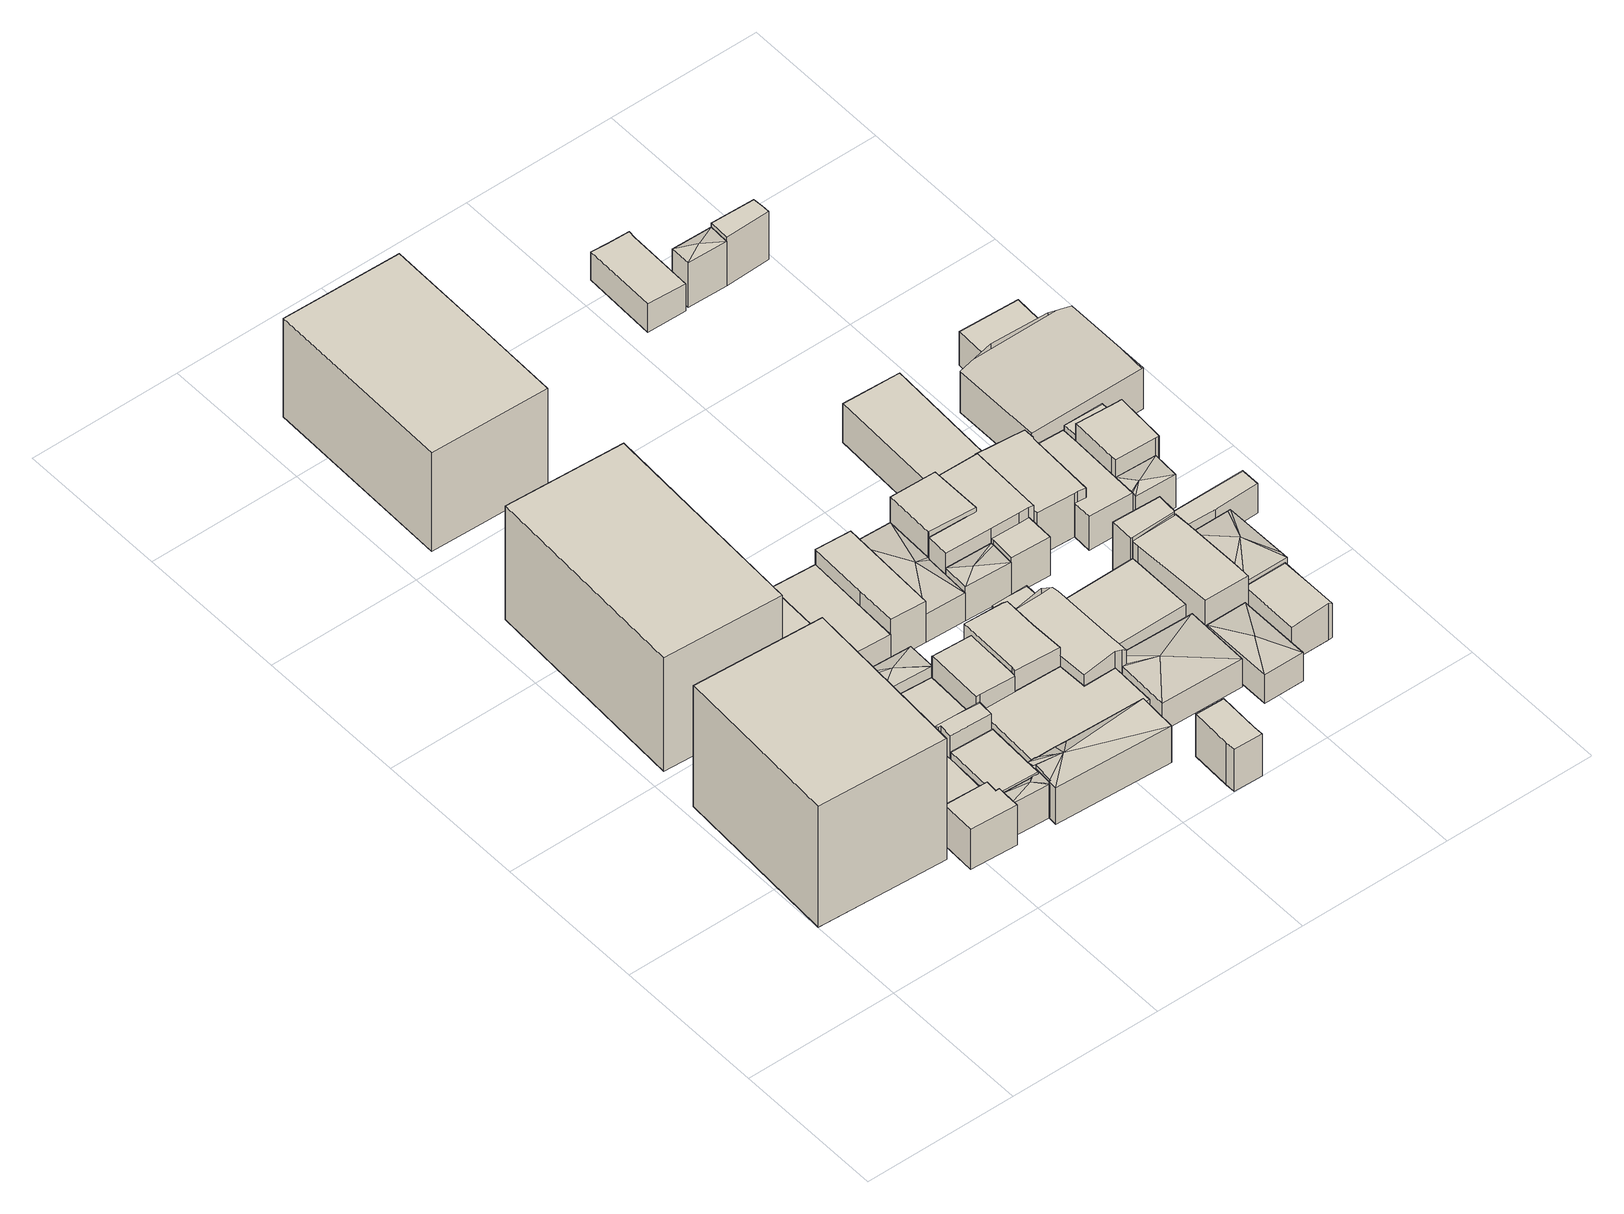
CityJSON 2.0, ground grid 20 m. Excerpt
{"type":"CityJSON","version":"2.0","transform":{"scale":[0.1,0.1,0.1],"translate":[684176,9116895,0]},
"CityObjects":{
"building1":{"type":"Building","attributes":{"Building Type":"Office Building","Roof Shape":"flat","Roof Material":"Asbestos Sheet","Roof Material Code":"4","Roof Direction":"west","Building Height":18.37,"Roof Slope":6.7,"Footprint Area":383.48,"Solar PV Capacity Low":51.71,"Solar PV Capacity High":67.91,"Solar Annual Energy Low":74560,"Solar Annual Energy High":98264,"Suitable PV Area":308.7},"geometry":[{"type":"MultiSurface","lod":"2.2","boundaries":[[[0,1,2,3]],[[3,2,4,5]],[[2,1,6,4]],[[1,0,7,6]],[[0,3,5,7]],[[5,4,6,7]]]}]},
"building2":{"type":"Building","attributes":{"Building Type":"Residential","Roof Shape":"flat","Roof Material":"Concrete Glazed Tile","Roof Material Code":"1","Roof Direction":"west","Building Height":6.11,"Roof Slope":12,"Footprint Area":27.87,"Solar PV Capacity Low":3.49,"Solar PV Capacity High":4.58,"Solar Annual Energy Low":5032,"Solar Annual Energy High":6632,"Suitable PV Area":20.83},"geometry":[{"type":"MultiSurface","lod":"2.2","boundaries":[[[8,9,10,11,12,13,14,15,16]],[[16,15,17,18]],[[15,14,19,17]],[[14,13,20,19]],[[13,12,21,20]],[[12,11,22,21]],[[11,10,23,22]],[[10,9,24,23]],[[9,8,25,24]],[[8,16,18,25]],[[18,17,19,20,21,22,23,24,25]]]}]},
"building3":{"type":"Building","attributes":{"Building Type":"Residential","Roof Shape":"gable","Roof Material":"Concrete Glazed Tile","Roof Material Code":"1","Roof Direction":"west","Building Height":4.24,"Roof Slope":27.4,"Footprint Area":45.37,"Solar PV Capacity Low":5.68,"Solar PV Capacity High":7.46,"Solar Annual Energy Low":8191,"Solar Annual Energy High":10795,"Suitable PV Area":33.91},"geometry":[{"type":"MultiSurface","lod":"2.2","boundaries":[[[13,12,11,26,27,28,29,30]],[[30,29,31,32]],[[29,28,33,31]],[[28,27,34,33]],[[27,26,35,34]],[[26,11,36,35]],[[11,12,37,36]],[[12,13,38,37]],[[13,30,32,38]],[[32,31,33,34,35,36,37,38]]]}]},
"building4":{"type":"Building","attributes":{"Building Type":"Office Building","Roof Shape":"flat","Roof Material":"Asbestos Sheet","Roof Material Code":"4","Roof Direction":"west","Building Height":17.28,"Roof Slope":9.4,"Footprint Area":443.64,"Solar PV Capacity Low":59.82,"Solar PV Capacity High":78.57,"Solar Annual Energy Low":86258,"Solar Annual Energy High":113681,"Suitable PV Area":357.13},"geometry":[{"type":"MultiSurface","lod":"2.2","boundaries":[[[39,40,41,42]],[[42,41,43,44]],[[41,40,45,43]],[[40,39,46,45]],[[39,42,44,46]],[[44,43,45,46]]]}]},
"building5":{"type":"Building","attributes":{"Building Type":"Residential","Roof Shape":"gable","Roof Material":"Concrete Glazed Tile","Roof Material Code":"1","Roof Direction":"west","Building Height":4.91,"Roof Slope":30.3,"Footprint Area":60.55,"Solar PV Capacity Low":7.58,"Solar PV Capacity High":9.96,"Solar Annual Energy Low":10931,"Solar Annual Energy High":14406,"Suitable PV Area":45.26},"geometry":[{"type":"MultiSurface","lod":"2.2","boundaries":[[[47,48,49,50,51,52,53]],[[53,52,54,55]],[[52,51,56,54]],[[51,50,57,56]],[[50,49,58,57]],[[49,48,59,58]],[[48,47,60,59]],[[47,53,55,60]],[[55,54,56,57,58,59,60]]]}]},
"building6":{"type":"Building","attributes":{"Building Type":"Residential","Roof Shape":"hip","Roof Material":"Concrete Glazed Tile","Roof Material Code":"1","Roof Direction":"west","Building Height":5.1,"Roof Slope":21.4,"Footprint Area":10.95,"Solar PV Capacity Low":1.37,"Solar PV Capacity High":1.8,"Solar Annual Energy Low":1976,"Solar Annual Energy High":2604,"Suitable PV Area":8.18},"geometry":[{"type":"MultiSurface","lod":"2.2","boundaries":[[[61,62,9,8,63,64,65]],[[65,64,66,67]],[[64,63,68,66]],[[63,8,69,68]],[[8,9,70,69]],[[9,62,71,70]],[[62,61,72,71]],[[61,65,67,72]],[[67,66,73]],[[66,68,73]],[[68,69,73]],[[69,70,73]],[[70,71,73]],[[71,72,73]],[[72,67,73]]]}]},
"building7":{"type":"Building","attributes":{"Building Type":"Residential","Roof Shape":"flat","Roof Material":"Concrete Glazed Tile","Roof Material Code":"1","Roof Direction":"west","Building Height":5.43,"Roof Slope":11.5,"Footprint Area":44.84,"Solar PV Capacity Low":5.61,"Solar PV Capacity High":7.37,"Solar Annual Energy Low":8095,"Solar Annual Energy High":10668,"Suitable PV Area":33.51},"geometry":[{"type":"MultiSurface","lod":"2.2","boundaries":[[[27,11,10,9,62,61,74]],[[74,61,75,76]],[[61,62,77,75]],[[62,9,78,77]],[[9,10,79,78]],[[10,11,80,79]],[[11,27,81,80]],[[27,74,76,81]],[[76,75,77,78,79,80,81]]]}]},
"building8":{"type":"Building","attributes":{"Building Type":"Residential","Roof Shape":"gable","Roof Material":"Concrete Glazed Tile","Roof Material Code":"1","Roof Direction":"west","Building Height":7.66,"Roof Slope":31.2,"Footprint Area":12.08,"Solar PV Capacity Low":1.51,"Solar PV Capacity High":1.99,"Solar Annual Energy Low":2180,"Solar Annual Energy High":2874,"Suitable PV Area":9.03},"geometry":[{"type":"MultiSurface","lod":"2.2","boundaries":[[[29,28,26,82,83,84]],[[84,83,85,86]],[[83,82,87,85]],[[82,26,88,87]],[[26,28,89,88]],[[28,29,90,89]],[[29,84,86,90]],[[86,85,87,88,89,90]]]}]},
"building9":{"type":"Building","attributes":{"Building Type":"Residential","Roof Shape":"shed","Roof Material":"Concrete Glazed Tile","Roof Material Code":"1","Roof Direction":"west","Building Height":4.06,"Roof Slope":15.4,"Footprint Area":56.62,"Solar PV Capacity Low":7.09,"Solar PV Capacity High":9.31,"Solar Annual Energy Low":10222,"Solar Annual Energy High":13471,"Suitable PV Area":42.32},"geometry":[{"type":"MultiSurface","lod":"2.2","boundaries":[[[50,49,48,91,84,83,92,93,94]],[[94,93,95,96]],[[93,92,97,95]],[[92,83,98,97]],[[83,84,99,98]],[[84,91,100,99]],[[91,48,101,100]],[[48,49,102,101]],[[49,50,103,102]],[[50,94,96,103]],[[96,95,97,98,99,100,101,102,103]]]}]},
"building10":{"type":"Building","attributes":{"Building Type":"Residential","Roof Shape":"flat","Roof Material":"Concrete Glazed Tile","Roof Material Code":"1","Roof Direction":"west","Building Height":4.63,"Roof Slope":6.1,"Footprint Area":81.84,"Solar PV Capacity Low":10.25,"Solar PV Capacity High":13.46,"Solar Annual Energy Low":14776,"Solar Annual Energy High":19474,"Suitable PV Area":61.18},"geometry":[{"type":"MultiSurface","lod":"2.2","boundaries":[[[104,105,106,107]],[[107,106,108,109]],[[106,105,110,108]],[[105,104,111,110]],[[104,107,109,111]],[[109,108,110,111]]]}]},
"building11":{"type":"Building","attributes":{"Building Type":"Residential","Roof Shape":"hip","Roof Material":"Concrete Glazed Tile","Roof Material Code":"1","Roof Direction":"west","Building Height":5.82,"Roof Slope":28.4,"Footprint Area":24.04,"Solar PV Capacity Low":3.01,"Solar PV Capacity High":3.95,"Solar Annual Energy Low":4341,"Solar Annual Energy High":5721,"Suitable PV Area":17.97},"geometry":[{"type":"MultiSurface","lod":"2.2","boundaries":[[[112,51,52,50,94,113,114]],[[114,113,115,116]],[[113,94,117,115]],[[94,50,118,117]],[[50,52,119,118]],[[52,51,120,119]],[[51,112,121,120]],[[112,114,116,121]],[[116,115,122]],[[115,117,122]],[[117,118,122]],[[118,119,122]],[[119,120,122]],[[120,121,122]],[[121,116,122]]]}]},
"building12":{"type":"Building","attributes":{"Building Type":"Residential","Roof Shape":"hip","Roof Material":"Concrete Glazed Tile","Roof Material Code":"1","Roof Direction":"west","Building Height":5.58,"Roof Slope":25.4,"Footprint Area":76.18,"Solar PV Capacity Low":9.54,"Solar PV Capacity High":12.53,"Solar Annual Energy Low":13753,"Solar Annual Energy High":18125,"Suitable PV Area":56.94},"geometry":[{"type":"MultiSurface","lod":"2.2","boundaries":[[[123,124,61,65,64,63,125,126,127,128,129,130]],[[130,129,131,132]],[[129,128,133,131]],[[128,127,134,133]],[[127,126,135,134]],[[126,125,136,135]],[[125,63,137,136]],[[63,64,138,137]],[[64,65,139,138]],[[65,61,140,139]],[[61,124,141,140]],[[124,123,142,141]],[[123,130,132,142]],[[132,131,143]],[[131,133,143]],[[133,134,143]],[[134,135,143]],[[135,136,143]],[[136,137,143]],[[137,138,143]],[[138,139,143]],[[139,140,143]],[[140,141,143]],[[141,142,143]],[[142,132,143]]]}]},
"building13":{"type":"Building","attributes":{"Building Type":"Office Building","Roof Shape":"flat","Roof Material":"Asbestos Sheet","Roof Material Code":"4","Roof Direction":"west","Building Height":14.98,"Roof Slope":14.8,"Footprint Area":400.88,"Solar PV Capacity Low":54.05,"Solar PV Capacity High":71,"Solar Annual Energy Low":77943,"Solar Annual Energy High":102723,"Suitable PV Area":322.71},"geometry":[{"type":"MultiSurface","lod":"2.2","boundaries":[[[144,145,146,147,148,149]],[[149,148,150,151]],[[148,147,152,150]],[[147,146,153,152]],[[146,145,154,153]],[[145,144,155,154]],[[144,149,151,155]],[[151,150,152,153,154,155]]]}]},
"building14":{"type":"Building","attributes":{"Building Type":"Residential","Roof Shape":"shed","Roof Material":"Concrete Glazed Tile","Roof Material Code":"1","Roof Direction":"west","Building Height":7.08,"Roof Slope":18.7,"Footprint Area":40.69,"Solar PV Capacity Low":5.09,"Solar PV Capacity High":6.69,"Solar Annual Energy Low":7346,"Solar Annual Energy High":9682,"Suitable PV Area":30.42},"geometry":[{"type":"MultiSurface","lod":"2.2","boundaries":[[[94,113,156,157,158,159,160]],[[160,159,161,162]],[[159,158,163,161]],[[158,157,164,163]],[[157,156,165,164]],[[156,113,166,165]],[[113,94,167,166]],[[94,160,162,167]],[[162,161,163,164,165,166,167]]]}]},
"building15":{"type":"Building","attributes":{"Building Type":"Residential","Roof Shape":"shed","Roof Material":"Concrete Glazed Tile","Roof Material Code":"1","Roof Direction":"west","Building Height":4.13,"Roof Slope":17.3,"Footprint Area":81.24,"Solar PV Capacity Low":10.17,"Solar PV Capacity High":13.36,"Solar Annual Energy Low":14667,"Solar Annual Energy High":19330,"Suitable PV Area":60.73},"geometry":[{"type":"MultiSurface","lod":"2.2","boundaries":[[[106,105,168,169,170]],[[170,169,171,172]],[[169,168,173,171]],[[168,105,174,173]],[[105,106,175,174]],[[106,170,172,175]],[[172,171,173,174,175]]]}]},
"building16":{"type":"Building","attributes":{"Building Type":"Residential","Roof Shape":"flat","Roof Material":"Concrete Glazed Tile","Roof Material Code":"1","Roof Direction":"west","Building Height":4.76,"Roof Slope":8.7,"Footprint Area":133.69,"Solar PV Capacity Low":16.74,"Solar PV Capacity High":21.99,"Solar Annual Energy Low":24137,"Solar Annual Energy High":31811,"Suitable PV Area":99.94},"geometry":[{"type":"MultiSurface","lod":"2.2","boundaries":[[[176,177,178,158,157,130,123,128,127,179]],[[179,127,180,181]],[[127,128,182,180]],[[128,123,183,182]],[[123,130,184,183]],[[130,157,185,184]],[[157,158,186,185]],[[158,178,187,186]],[[178,177,188,187]],[[177,176,189,188]],[[176,179,181,189]],[[181,180,182,183,184,185,186,187,188,189]]]}]},
"building17":{"type":"Building","attributes":{"Building Type":"Residential","Roof Shape":"shed","Roof Material":"Concrete Glazed Tile","Roof Material Code":"1","Roof Direction":"west","Building Height":7.74,"Roof Slope":14.9,"Footprint Area":52.59,"Solar PV Capacity Low":6.58,"Solar PV Capacity High":8.65,"Solar Annual Energy Low":9495,"Solar Annual Energy High":12514,"Suitable PV Area":39.31},"geometry":[{"type":"MultiSurface","lod":"2.2","boundaries":[[[190,191,159,158,178,192,193,194]],[[194,193,195,196]],[[193,192,197,195]],[[192,178,198,197]],[[178,158,199,198]],[[158,159,200,199]],[[159,191,201,200]],[[191,190,202,201]],[[190,194,196,202]],[[196,195,197,198,199,200,201,202]]]}]},
"building18":{"type":"Building","attributes":{"Building Type":"Residential","Roof Shape":"shed","Roof Material":"Concrete Glazed Tile","Roof Material Code":"1","Roof Direction":"west","Building Height":6.28,"Roof Slope":12.1,"Footprint Area":61.74,"Solar PV Capacity Low":7.73,"Solar PV Capacity High":10.15,"Solar Annual Energy Low":11147,"Solar Annual Energy High":14691,"Suitable PV Area":46.15},"geometry":[{"type":"MultiSurface","lod":"2.2","boundaries":[[[169,168,203,204,170]],[[170,204,205,206]],[[204,203,207,205]],[[203,168,208,207]],[[168,169,209,208]],[[169,170,206,209]],[[205,207,208,209,206]]]}]},
"building19":{"type":"Building","attributes":{"Building Type":"Residential","Roof Shape":"flat","Roof Material":"Concrete Glazed Tile","Roof Material Code":"1","Roof Direction":"west","Building Height":6.42,"Roof Slope":12.4,"Footprint Area":25.24,"Solar PV Capacity Low":3.16,"Solar PV Capacity High":4.15,"Solar Annual Energy Low":4557,"Solar Annual Energy High":6006,"Suitable PV Area":18.87},"geometry":[{"type":"MultiSurface","lod":"2.2","boundaries":[[[210,211,212,213,214,215]],[[215,214,216,217]],[[214,213,218,216]],[[213,212,219,218]],[[212,211,220,219]],[[211,210,221,220]],[[210,215,217,221]],[[217,216,218,219,220,221]]]}]},
"building20":{"type":"Building","attributes":{"Building Type":"Residential","Roof Shape":"gable","Roof Material":"Concrete Glazed Tile","Roof Material Code":"1","Roof Direction":"west","Building Height":6.44,"Roof Slope":33.5,"Footprint Area":71.08,"Solar PV Capacity Low":8.9,"Solar PV Capacity High":11.69,"Solar Annual Energy Low":12833,"Solar Annual Energy High":16913,"Suitable PV Area":53.13},"geometry":[{"type":"MultiSurface","lod":"2.2","boundaries":[[[222,193,192,178,177,176,223,224,225,226,227,228]],[[228,227,229,230]],[[227,226,231,229]],[[226,225,232,231]],[[225,224,233,232]],[[224,223,234,233]],[[223,176,235,234]],[[176,177,236,235]],[[177,178,237,236]],[[178,192,238,237]],[[192,193,239,238]],[[193,222,240,239]],[[222,228,230,240]],[[230,229,231,232,233,234,235,236,237,238,239,240]]]}]},
"building21":{"type":"Building","attributes":{"Building Type":"Residential","Roof Shape":"flat","Roof Material":"Concrete Glazed Tile","Roof Material Code":"1","Roof Direction":"west","Building Height":4.73,"Roof Slope":14.3,"Footprint Area":57.85,"Solar PV Capacity Low":7.24,"Solar PV Capacity High":9.51,"Solar Annual Energy Low":10444,"Solar Annual Energy High":13764,"Suitable PV Area":43.24},"geometry":[{"type":"MultiSurface","lod":"2.2","boundaries":[[[147,146,241,242,243]],[[243,242,244,245]],[[242,241,246,244]],[[241,146,247,246]],[[146,147,248,247]],[[147,243,245,248]],[[245,244,246,247,248]]]}]},
"building22":{"type":"Building","attributes":{"Building Type":"Residential","Roof Shape":"hip","Roof Material":"Concrete Glazed Tile","Roof Material Code":"1","Roof Direction":"west","Building Height":4.31,"Roof Slope":21.5,"Footprint Area":70.49,"Solar PV Capacity Low":8.83,"Solar PV Capacity High":11.59,"Solar Annual Energy Low":12726,"Solar Annual Energy High":16772,"Suitable PV Area":52.69},"geometry":[{"type":"MultiSurface","lod":"2.2","boundaries":[[[203,249,250,251,252,204]],[[204,252,253,254]],[[252,251,255,253]],[[251,250,256,255]],[[250,249,257,256]],[[249,203,258,257]],[[203,204,254,258]],[[254,253,259]],[[253,255,259]],[[255,256,259]],[[256,257,259]],[[257,258,259]],[[258,254,259]]]}]},
"building23":{"type":"Building","attributes":{"Building Type":"Residential","Roof Shape":"gable","Roof Material":"Concrete Glazed Tile","Roof Material Code":"1","Roof Direction":"west","Building Height":6.01,"Roof Slope":30,"Footprint Area":10.98,"Solar PV Capacity Low":1.37,"Solar PV Capacity High":1.81,"Solar Annual Energy Low":1982,"Solar Annual Energy High":2612,"Suitable PV Area":8.2},"geometry":[{"type":"MultiSurface","lod":"2.2","boundaries":[[[260,190,194,193,222,261]],[[261,222,262,263]],[[222,193,264,262]],[[193,194,265,264]],[[194,190,266,265]],[[190,260,267,266]],[[260,261,263,267]],[[263,262,264,265,266,267]]]}]},
"building24":{"type":"Building","attributes":{"Building Type":"Residential","Roof Shape":"hip","Roof Material":"Concrete Glazed Tile","Roof Material Code":"1","Roof Direction":"west","Building Height":5.2,"Roof Slope":24.9,"Footprint Area":21.67,"Solar PV Capacity Low":2.71,"Solar PV Capacity High":3.56,"Solar Annual Energy Low":3913,"Solar Annual Energy High":5156,"Suitable PV Area":16.2},"geometry":[{"type":"MultiSurface","lod":"2.2","boundaries":[[[268,269,270,271,249]],[[249,271,272,273]],[[271,270,274,272]],[[270,269,275,274]],[[269,268,276,275]],[[268,249,273,276]],[[273,272,277]],[[272,274,277]],[[274,275,277]],[[275,276,277]],[[276,273,277]]]}]},
"building25":{"type":"Building","attributes":{"Building Type":"Residential","Roof Shape":"hip","Roof Material":"Clay Tile Shingle","Roof Material Code":"3","Roof Direction":"west","Building Height":4.31,"Roof Slope":20.5,"Footprint Area":91.71,"Solar PV Capacity Low":11.48,"Solar PV Capacity High":15.08,"Solar Annual Energy Low":16558,"Solar Annual Energy High":21822,"Suitable PV Area":68.55},"geometry":[{"type":"MultiSurface","lod":"2.2","boundaries":[[[225,224,223,278,279,280]],[[280,279,281,282]],[[279,278,283,281]],[[278,223,284,283]],[[223,224,285,284]],[[224,225,286,285]],[[225,280,282,286]],[[282,281,287]],[[281,283,287]],[[283,284,287]],[[284,285,287]],[[285,286,287]],[[286,282,287]]]}]},
"building26":{"type":"Building","attributes":{"Building Type":"Residential","Roof Shape":"shed","Roof Material":"Clay Tile Shingle","Roof Material Code":"3","Roof Direction":"west","Building Height":7.98,"Roof Slope":18.1,"Footprint Area":42.92,"Solar PV Capacity Low":5.37,"Solar PV Capacity High":7.06,"Solar Annual Energy Low":7749,"Solar Annual Energy High":10213,"Suitable PV Area":32.08},"geometry":[{"type":"MultiSurface","lod":"2.2","boundaries":[[[288,289,290,252,291,251]],[[251,291,292,293]],[[291,252,294,292]],[[252,290,295,294]],[[290,289,296,295]],[[289,288,297,296]],[[288,251,293,297]],[[293,292,294,295,296,297]]]}]},
"building27":{"type":"Building","attributes":{"Building Type":"Residential","Roof Shape":"flat","Roof Material":"Concrete Glazed Tile","Roof Material Code":"1","Roof Direction":"west","Building Height":4.66,"Roof Slope":13.5,"Footprint Area":93.23,"Solar PV Capacity Low":11.67,"Solar PV Capacity High":15.33,"Solar Annual Energy Low":16831,"Solar Annual Energy High":22182,"Suitable PV Area":69.69},"geometry":[{"type":"MultiSurface","lod":"2.2","boundaries":[[[298,227,226,299,300,301]],[[301,300,302,303]],[[300,299,304,302]],[[299,226,305,304]],[[226,227,306,305]],[[227,298,307,306]],[[298,301,303,307]],[[303,302,304,305,306,307]]]}]},
"building28":{"type":"Building","attributes":{"Building Type":"Residential","Roof Shape":"flat","Roof Material":"Concrete Glazed Tile","Roof Material Code":"1","Roof Direction":"west","Building Height":7.45,"Roof Slope":8.5,"Footprint Area":72.79,"Solar PV Capacity Low":9.11,"Solar PV Capacity High":11.97,"Solar Annual Energy Low":13141,"Solar Annual Energy High":17319,"Suitable PV Area":54.41},"geometry":[{"type":"MultiSurface","lod":"2.2","boundaries":[[[270,308,309,310,311,312,289,288,291,271]],[[271,291,313,314]],[[291,288,315,313]],[[288,289,316,315]],[[289,312,317,316]],[[312,311,318,317]],[[311,310,319,318]],[[310,309,320,319]],[[309,308,321,320]],[[308,270,322,321]],[[270,271,314,322]],[[313,315,316,317,318,319,320,321,322,314]]]}]},
"building29":{"type":"Building","attributes":{"Building Type":"Residential","Roof Shape":"flat","Roof Material":"Concrete Glazed Tile","Roof Material Code":"1","Roof Direction":"west","Building Height":5.9,"Roof Slope":12.2,"Footprint Area":18.53,"Solar PV Capacity Low":2.32,"Solar PV Capacity High":3.05,"Solar Annual Energy Low":3346,"Solar Annual Energy High":4409,"Suitable PV Area":13.85},"geometry":[{"type":"MultiSurface","lod":"2.2","boundaries":[[[270,323,269,268,324,309,308]],[[308,309,325,326]],[[309,324,327,325]],[[324,268,328,327]],[[268,269,329,328]],[[269,323,330,329]],[[323,270,331,330]],[[270,308,326,331]],[[326,325,327,328,329,330,331]]]}]},
"building30":{"type":"Building","attributes":{"Building Type":"Residential","Roof Shape":"hip","Roof Material":"Concrete Glazed Tile","Roof Material Code":"1","Roof Direction":"west","Building Height":4.33,"Roof Slope":23.3,"Footprint Area":51.69,"Solar PV Capacity Low":6.47,"Solar PV Capacity High":8.5,"Solar Annual Energy Low":9332,"Solar Annual Energy High":12299,"Suitable PV Area":38.64},"geometry":[{"type":"MultiSurface","lod":"2.2","boundaries":[[[332,333,334,335]],[[335,334,336,337]],[[334,333,338,336]],[[333,332,339,338]],[[332,335,337,339]],[[337,336,340]],[[336,338,340]],[[338,339,340]],[[339,337,340]]]}]},
"building31":{"type":"Building","attributes":{"Building Type":"Residential","Roof Shape":"gable","Roof Material":"Concrete Glazed Tile","Roof Material Code":"1","Roof Direction":"west","Building Height":7.34,"Roof Slope":32.3,"Footprint Area":72.12,"Solar PV Capacity Low":9.03,"Solar PV Capacity High":11.86,"Solar Annual Energy Low":13020,"Solar Annual Energy High":17160,"Suitable PV Area":53.91},"geometry":[{"type":"MultiSurface","lod":"2.2","boundaries":[[[341,301,300,342,343,344,345,346,347,348]],[[348,347,349,350]],[[347,346,351,349]],[[346,345,352,351]],[[345,344,353,352]],[[344,343,354,353]],[[343,342,355,354]],[[342,300,356,355]],[[300,301,357,356]],[[301,341,358,357]],[[341,348,350,358]],[[350,349,351,352,353,354,355,356,357,358]]]}]},
"building32":{"type":"Building","attributes":{"Building Type":"Residential","Roof Shape":"flat","Roof Material":"Clay Tile Shingle","Roof Material Code":"3","Roof Direction":"west","Building Height":5.9,"Roof Slope":12.2,"Footprint Area":113.99,"Solar PV Capacity Low":14.27,"Solar PV Capacity High":18.75,"Solar Annual Energy Low":20581,"Solar Annual Energy High":27124,"Suitable PV Area":85.21},"geometry":[{"type":"MultiSurface","lod":"2.2","boundaries":[[[359,360,361,362]],[[362,361,363,364]],[[361,360,365,363]],[[360,359,366,365]],[[359,362,364,366]],[[364,363,365,366]]]}]},
"building33":{"type":"Building","attributes":{"Building Type":"Residential","Roof Shape":"gable","Roof Material":"Concrete Glazed Tile","Roof Material Code":"1","Roof Direction":"west","Building Height":7.89,"Roof Slope":27.8,"Footprint Area":17.93,"Solar PV Capacity Low":2.25,"Solar PV Capacity High":2.95,"Solar Annual Energy Low":3238,"Solar Annual Energy High":4267,"Suitable PV Area":13.4},"geometry":[{"type":"MultiSurface","lod":"2.2","boundaries":[[[367,298,301,341,368,369]],[[369,368,370,371]],[[368,341,372,370]],[[341,301,373,372]],[[301,298,374,373]],[[298,367,375,374]],[[367,369,371,375]],[[371,370,372,373,374,375]]]}]},
"building34":{"type":"Building","attributes":{"Building Type":"Residential","Roof Shape":"shed","Roof Material":"Concrete Glazed Tile","Roof Material Code":"1","Roof Direction":"west","Building Height":6.53,"Roof Slope":13,"Footprint Area":71.25,"Solar PV Capacity Low":8.92,"Solar PV Capacity High":11.72,"Solar Annual Energy Low":12864,"Solar Annual Energy High":16954,"Suitable PV Area":53.26},"geometry":[{"type":"MultiSurface","lod":"2.2","boundaries":[[[311,310,376,377,378,379,380,381,382,383]],[[383,382,384,385]],[[382,381,386,384]],[[381,380,387,386]],[[380,379,388,387]],[[379,378,389,388]],[[378,377,390,389]],[[377,376,391,390]],[[376,310,392,391]],[[310,311,393,392]],[[311,383,385,393]],[[385,384,386,387,388,389,390,391,392,393]]]}]},
"building35":{"type":"Building","attributes":{"Building Type":"Residential","Roof Shape":"gable","Roof Material":"Concrete Glazed Tile","Roof Material Code":"1","Roof Direction":"west","Building Height":5.24,"Roof Slope":33.6,"Footprint Area":43.82,"Solar PV Capacity Low":5.49,"Solar PV Capacity High":7.21,"Solar Annual Energy Low":7911,"Solar Annual Energy High":10426,"Suitable PV Area":32.75},"geometry":[{"type":"MultiSurface","lod":"2.2","boundaries":[[[345,344,343,394,395,396,397,398]],[[398,397,399,400]],[[397,396,401,399]],[[396,395,402,401]],[[395,394,403,402]],[[394,343,404,403]],[[343,344,405,404]],[[344,345,406,405]],[[345,398,400,406]],[[400,399,401,402,403,404,405,406]]]}]},
"building36":{"type":"Building","attributes":{"Building Type":"Residential","Roof Shape":"hip","Roof Material":"Concrete Glazed Tile","Roof Material Code":"1","Roof Direction":"west","Building Height":5.82,"Roof Slope":29.4,"Footprint Area":55.71,"Solar PV Capacity Low":6.98,"Solar PV Capacity High":9.16,"Solar Annual Energy Low":10059,"Solar Annual Energy High":13257,"Suitable PV Area":41.65},"geometry":[{"type":"MultiSurface","lod":"2.2","boundaries":[[[407,408,409,347,346,345,410]],[[410,345,411,412]],[[345,346,413,411]],[[346,347,414,413]],[[347,409,415,414]],[[409,408,416,415]],[[408,407,417,416]],[[407,410,412,417]],[[412,411,418]],[[411,413,418]],[[413,414,418]],[[414,415,418]],[[415,416,418]],[[416,417,418]],[[417,412,418]]]}]},
"building37":{"type":"Building","attributes":{"Building Type":"Residential","Roof Shape":"shed","Roof Material":"Concrete Glazed Tile","Roof Material Code":"1","Roof Direction":"west","Building Height":5.01,"Roof Slope":12.4,"Footprint Area":55.45,"Solar PV Capacity Low":6.94,"Solar PV Capacity High":9.12,"Solar Annual Energy Low":10011,"Solar Annual Energy High":13193,"Suitable PV Area":41.45},"geometry":[{"type":"MultiSurface","lod":"2.2","boundaries":[[[381,380,379,378,377,419,420,421,422,423,424]],[[424,423,425,426]],[[423,422,427,425]],[[422,421,428,427]],[[421,420,429,428]],[[420,419,430,429]],[[419,377,431,430]],[[377,378,432,431]],[[378,379,433,432]],[[379,380,434,433]],[[380,381,435,434]],[[381,424,426,435]],[[426,425,427,428,429,430,431,432,433,434,435]]]}]},
"building38":{"type":"Building","attributes":{"Building Type":"Residential","Roof Shape":"shed","Roof Material":"Concrete Glazed Tile","Roof Material Code":"1","Roof Direction":"west","Building Height":4.09,"Roof Slope":18.1,"Footprint Area":51.2,"Solar PV Capacity Low":6.41,"Solar PV Capacity High":8.42,"Solar Annual Energy Low":9243,"Solar Annual Energy High":12182,"Suitable PV Area":38.27},"geometry":[{"type":"MultiSurface","lod":"2.2","boundaries":[[[436,437,438,439,440,441]],[[441,440,442,443]],[[440,439,444,442]],[[439,438,445,444]],[[438,437,446,445]],[[437,436,447,446]],[[436,441,443,447]],[[443,442,444,445,446,447]]]}]},
"building39":{"type":"Building","attributes":{"Building Type":"Residential","Roof Shape":"hip","Roof Material":"Concrete Glazed Tile","Roof Material Code":"1","Roof Direction":"west","Building Height":5.05,"Roof Slope":29.3,"Footprint Area":19.39,"Solar PV Capacity Low":2.43,"Solar PV Capacity High":3.19,"Solar Annual Energy Low":3501,"Solar Annual Energy High":4613,"Suitable PV Area":14.49},"geometry":[{"type":"MultiSurface","lod":"2.2","boundaries":[[[448,449,421,420,450,451]],[[451,450,452,453]],[[450,420,429,452]],[[420,421,428,429]],[[421,449,454,428]],[[449,448,455,454]],[[448,451,453,455]],[[453,452,456]],[[452,429,456]],[[429,428,456]],[[428,454,456]],[[454,455,456]],[[455,453,456]]]}]},
"building40":{"type":"Building","attributes":{"Building Type":"Residential","Roof Shape":"hip","Roof Material":"Concrete Glazed Tile","Roof Material Code":"1","Roof Direction":"west","Building Height":6.82,"Roof Slope":28,"Footprint Area":14.15,"Solar PV Capacity Low":1.77,"Solar PV Capacity High":2.33,"Solar Annual Energy Low":2554,"Solar Annual Energy High":3366,"Suitable PV Area":10.58},"geometry":[{"type":"MultiSurface","lod":"2.2","boundaries":[[[457,458,459,460]],[[460,459,461,462]],[[459,458,463,461]],[[458,457,464,463]],[[457,460,462,464]],[[462,461,465]],[[461,463,465]],[[463,464,465]],[[464,462,465]]]}]},
"building41":{"type":"Building","attributes":{"Building Type":"Residential","Roof Shape":"gable","Roof Material":"Concrete Glazed Tile","Roof Material Code":"1","Roof Direction":"west","Building Height":4.5,"Roof Slope":31,"Footprint Area":29.97,"Solar PV Capacity Low":3.75,"Solar PV Capacity High":4.93,"Solar Annual Energy Low":5410,"Solar Annual Energy High":7131,"Suitable PV Area":22.4},"geometry":[{"type":"MultiSurface","lod":"2.2","boundaries":[[[369,466,467,468,469]],[[469,468,470,471]],[[468,467,472,470]],[[467,466,473,472]],[[466,369,474,473]],[[369,469,471,474]],[[471,470,472,473,474]]]}]},
"building42":{"type":"Building","attributes":{"Building Type":"Residential","Roof Shape":"flat","Roof Material":"Concrete Glazed Tile","Roof Material Code":"1","Roof Direction":"west","Building Height":7.6,"Roof Slope":15,"Footprint Area":41.52,"Solar PV Capacity Low":5.2,"Solar PV Capacity High":6.83,"Solar Annual Energy Low":7497,"Solar Annual Energy High":9880,"Suitable PV Area":31.04},"geometry":[{"type":"MultiSurface","lod":"2.2","boundaries":[[[475,476,477,478,423,422,449,448,479,480]],[[480,479,481,482]],[[479,448,483,481]],[[448,449,484,483]],[[449,422,485,484]],[[422,423,486,485]],[[423,478,487,486]],[[478,477,488,487]],[[477,476,489,488]],[[476,475,490,489]],[[475,480,482,490]],[[482,481,483,484,485,486,487,488,489,490]]]}]},
"building43":{"type":"Building","attributes":{"Building Type":"Residential","Roof Shape":"gable","Roof Material":"Concrete Glazed Tile","Roof Material Code":"1","Roof Direction":"west","Building Height":5.33,"Roof Slope":29.9,"Footprint Area":12.51,"Solar PV Capacity Low":1.57,"Solar PV Capacity High":2.06,"Solar Annual Energy Low":2259,"Solar Annual Energy High":2978,"Suitable PV Area":9.35},"geometry":[{"type":"MultiSurface","lod":"2.2","boundaries":[[[491,478,477,492]],[[492,477,493,494]],[[477,478,495,493]],[[478,491,496,495]],[[491,492,494,496]],[[494,493,495,496]]]}]},
"building44":{"type":"Building","attributes":{"Building Type":"Residential","Roof Shape":"shed","Roof Material":"Concrete Glazed Tile","Roof Material Code":"1","Roof Direction":"west","Building Height":7.35,"Roof Slope":11.9,"Footprint Area":15.33,"Solar PV Capacity Low":1.92,"Solar PV Capacity High":2.52,"Solar Annual Energy Low":2768,"Solar Annual Energy High":3648,"Suitable PV Area":11.46},"geometry":[{"type":"MultiSurface","lod":"2.2","boundaries":[[[497,498,499,457,460,500]],[[500,460,501,502]],[[460,457,503,501]],[[457,499,504,503]],[[499,498,505,504]],[[498,497,506,505]],[[497,500,502,506]],[[502,501,503,504,505,506]]]}]},
"building45":{"type":"Building","attributes":{"Building Type":"Residential","Roof Shape":"gable","Roof Material":"Concrete Glazed Tile","Roof Material Code":"1","Roof Direction":"west","Building Height":6.15,"Roof Slope":27.1,"Footprint Area":185.01,"Solar PV Capacity Low":23.16,"Solar PV Capacity High":30.43,"Solar Annual Energy Low":33403,"Solar Annual Energy High":44022,"Suitable PV Area":138.3},"geometry":[{"type":"MultiSurface","lod":"2.2","boundaries":[[[507,508,509,510,511,512]],[[512,511,513,514]],[[511,510,515,513]],[[510,509,516,515]],[[509,508,517,516]],[[508,507,518,517]],[[507,512,514,518]],[[514,513,515,516,517,518]]]}]},
"building46":{"type":"Building","attributes":{"Building Type":"Residential","Roof Shape":"flat","Roof Material":"Concrete Glazed Tile","Roof Material Code":"1","Roof Direction":"west","Building Height":5.06,"Roof Slope":10.8,"Footprint Area":41.83,"Solar PV Capacity Low":5.24,"Solar PV Capacity High":6.88,"Solar Annual Energy Low":7552,"Solar Annual Energy High":9953,"Suitable PV Area":31.27},"geometry":[{"type":"MultiSurface","lod":"2.2","boundaries":[[[519,511,510,520]],[[520,510,521,522]],[[510,511,523,521]],[[511,519,524,523]],[[519,520,522,524]],[[522,521,523,524]]]}]}
},
"vertices":[
[1,127,0],[171,118,0],[184,342,0],[13,351,0],[184,342,184],[13,351,184],[171,118,184],[1,127,184],
[243,99,0],[244,118,0],[239,118,0],[240,134,0],[184,136,0],[184,137,0],[183,137,0],[181,90,0],[243,87,0],[181,90,61],[243,87,61],[183,137,61],[184,137,61],[184,136,61],[240,134,61],[239,118,61],[244,118,61],[243,99,61],
[243,199,0],[243,198,0],[243,215,0],[240,215,0],[187,217,0],[240,215,44],[187,217,44],[243,215,42],[243,198,43],[243,199,43],[240,134,44],[184,136,42],[184,137,42],
[22,411,0],[179,403,0],[193,686,0],[36,694,0],[193,686,173],[36,694,173],[179,403,173],[22,411,173],
[187,227,0],[238,226,0],[240,226,0],[242,310,0],[242,339,0],[243,339,0],[189,340,0],[243,339,49],[189,340,50],[242,339,49],[242,310,49],[240,226,50],[238,226,51],[187,227,49],
[296,125,0],[296,116,0],[295,96,0],[297,96,0],[299,124,0],[297,96,51],[299,124,51],[295,96,51],[243,99,51],[244,118,51],[296,116,51],[296,125,51],[281,110,53],
[299,196,0],[296,125,54],[299,196,54],[296,116,54],[244,118,54],[239,118,54],[240,134,54],[243,198,54],
[298,197,0],[299,218,0],[240,221,0],[299,218,78],[240,221,77],[298,197,77],[243,199,78],[243,215,80],[240,215,80],
[238,221,0],[303,218,0],[306,301,0],[306,307,0],[306,301,41],[306,307,41],[303,218,41],[299,218,41],[240,221,42],[238,221,42],[238,226,42],[240,226,42],[242,310,42],
[190,388,0],[252,386,0],[257,518,0],[195,520,0],[257,518,46],[195,520,46],[252,386,46],[190,388,46],
[242,347,0],[307,307,0],[308,344,0],[307,307,58],[308,344,58],[306,307,58],[242,310,58],[243,339,58],[242,339,58],[242,347,58],[270,328,62],
[306,133,0],[296,133,0],[294,84,0],[448,77,0],[451,128,0],[347,131,0],[332,132,0],[306,132,0],[332,132,56],[306,132,56],[347,131,56],[451,128,56],[448,77,56],[294,84,56],[295,96,56],[297,96,56],[299,124,56],[296,125,56],[296,133,56],[306,133,56],[331,116,61],
[40,822,0],[197,818,0],[200,927,0],[202,1027,0],[203,1074,0],[46,1078,0],[203,1074,150],[46,1078,150],[202,1027,150],[200,927,150],[197,818,150],[40,822,150],
[304,230,0],[310,230,0],[357,229,0],[358,235,0],[360,306,0],[358,235,71],[360,306,71],[357,229,71],[310,230,73],[304,230,73],[307,307,73],[306,307,73],
[313,384,0],[315,437,0],[318,516,0],[315,437,41],[318,516,41],[313,384,41],[252,386,43],[257,518,43],
[462,188,0],[419,188,0],[418,227,0],[460,128,0],[451,128,48],[460,128,48],[347,131,48],[306,133,48],[306,132,48],[310,230,48],[357,229,48],[418,227,48],[419,188,48],[462,188,48],
[412,317,0],[360,318,0],[417,272,0],[418,309,0],[418,316,0],[418,309,77],[418,316,77],[417,272,77],[418,227,77],[357,229,79],[358,235,79],[360,318,79],[412,317,78],
[360,382,0],[365,514,0],[365,514,63],[318,516,64],[360,382,63],[313,384,64],[315,437,64],
[472,14,0],[472,1,0],[510,0,0],[510,15,0],[512,67,0],[474,68,0],[512,67,64],[474,68,64],[510,15,64],[510,0,64],[472,1,64],[472,14,64],
[459,309,0],[472,189,0],[478,189,0],[477,205,0],[477,213,0],[476,302,0],[475,310,0],[476,302,66],[475,310,66],[477,213,65],[477,205,65],[478,189,64],[472,189,68],[462,188,73],[419,188,65],[418,227,65],[417,272,64],[418,309,65],[459,309,76],
[259,927,0],[259,941,0],[259,1027,0],[259,941,47],[259,1027,47],[259,927,47],[200,927,47],[202,1027,47],
[413,380,0],[415,442,0],[416,446,0],[418,512,0],[418,512,43],[365,514,43],[416,446,43],[415,442,43],[413,380,43],[360,382,43],[398,446,48],
[412,334,0],[459,333,0],[459,309,60],[459,333,61],[418,309,60],[418,316,64],[412,317,64],[412,334,60],
[474,377,0],[476,409,0],[476,413,0],[415,415,0],[415,415,52],[413,380,52],[476,413,52],[476,409,52],[474,377,52],[437,396,56],
[470,119,0],[578,116,0],[580,202,0],[578,116,43],[580,202,43],[470,119,43],[472,189,43],[478,189,43],[477,205,43],[509,170,50],
[480,443,0],[480,510,0],[480,512,0],[416,445,0],[416,445,82],[416,446,82],[418,512,82],[480,512,80],[480,510,80],[480,443,80],
[578,303,0],[581,214,0],[581,294,0],[581,303,0],[581,294,47],[581,303,47],[581,214,47],[477,213,47],[476,302,47],[578,303,47],
[514,412,0],[527,412,0],[533,411,0],[533,414,0],[536,509,0],[416,445,74],[415,415,74],[480,443,74],[480,510,74],[536,509,74],[533,414,74],[533,411,74],[527,412,74],[514,412,74],[476,413,74],
[476,412,0],[526,375,0],[527,412,59],[514,412,59],[526,375,59],[474,377,59],[476,409,59],[476,412,59],[476,413,59],
[581,82,0],[634,82,0],[634,179,0],[581,179,0],[634,179,43],[581,179,43],[634,82,43],[581,82,43],[607,130,48],
[639,304,0],[583,184,0],[643,185,0],[643,188,0],[643,191,0],[643,210,0],[642,285,0],[641,304,0],[642,285,74],[641,304,75],[643,210,74],[643,191,73],[643,188,73],[643,185,73],[583,184,75],[581,294,73],[581,303,73],[639,304,76],
[476,519,0],[551,516,0],[558,666,0],[482,669,0],[558,666,59],[482,669,59],[551,516,59],[476,519,59],
[579,334,0],[640,306,0],[641,331,0],[640,306,80],[641,331,80],[639,304,79],[581,303,79],[578,303,79],[579,334,79],
[533,405,0],[583,403,0],[587,403,0],[598,402,0],[602,495,0],[603,497,0],[603,511,0],[538,515,0],[603,511,65],[538,515,67],[603,497,65],[602,495,65],[598,402,65],[587,403,66],[583,403,66],[533,405,67],[533,411,67],[533,414,67],
[643,112,0],[694,112,0],[699,112,0],[699,167,0],[699,191,0],[699,167,52],[699,191,52],[699,112,52],[694,112,55],[643,112,52],[643,185,52],[643,188,52],[643,191,52],
[702,202,0],[701,285,0],[697,285,0],[702,191,0],[643,191,58],[702,191,58],[643,210,58],[642,285,58],[697,285,58],[701,285,58],[702,202,58],[679,242,64],
[582,377,0],[641,376,0],[641,378,0],[642,412,0],[644,475,0],[644,496,0],[644,475,50],[644,496,50],[642,412,50],[641,378,50],[641,376,50],[582,377,52],[583,403,51],[587,403,51],[598,402,51],[602,495,51],[603,497,51],
[452,1026,0],[429,1027,0],[426,928,0],[478,927,0],[480,1015,0],[481,1026,0],[480,1015,41],[481,1026,41],[478,927,41],[426,928,43],[429,1027,43],[452,1026,42],
[696,404,0],[642,406,0],[640,370,0],[694,368,0],[640,370,50],[694,368,50],[642,406,50],[696,404,50],[656,383,54],
[536,955,0],[483,956,0],[483,929,0],[535,928,0],[483,929,68],[535,928,68],[483,956,68],[536,955,68],[509,942,71],
[641,306,0],[697,305,0],[756,306,0],[756,331,0],[756,306,45],[756,331,45],[697,305,45],[641,306,46],[641,331,45],
[705,472,0],[703,472,0],[699,472,0],[646,475,0],[700,404,0],[701,404,0],[700,404,76],[701,404,76],[696,404,76],[642,406,76],[642,412,76],[644,475,76],[646,475,76],[699,472,76],[703,472,76],[705,472,76],
[647,498,0],[699,497,0],[699,472,53],[699,497,54],[646,475,55],[647,498,53],
[595,941,0],[594,954,0],[539,955,0],[595,930,0],[535,928,74],[595,930,73],[536,955,74],[539,955,74],[594,954,73],[595,941,73],
[607,504,0],[761,504,0],[761,624,0],[728,624,0],[649,624,0],[607,624,0],[649,624,77],[607,624,62],[728,624,73],[761,624,62],[761,504,62],[607,504,62],
[651,679,0],[730,676,0],[728,624,51],[730,676,51],[649,624,51],[651,679,51]
]}
